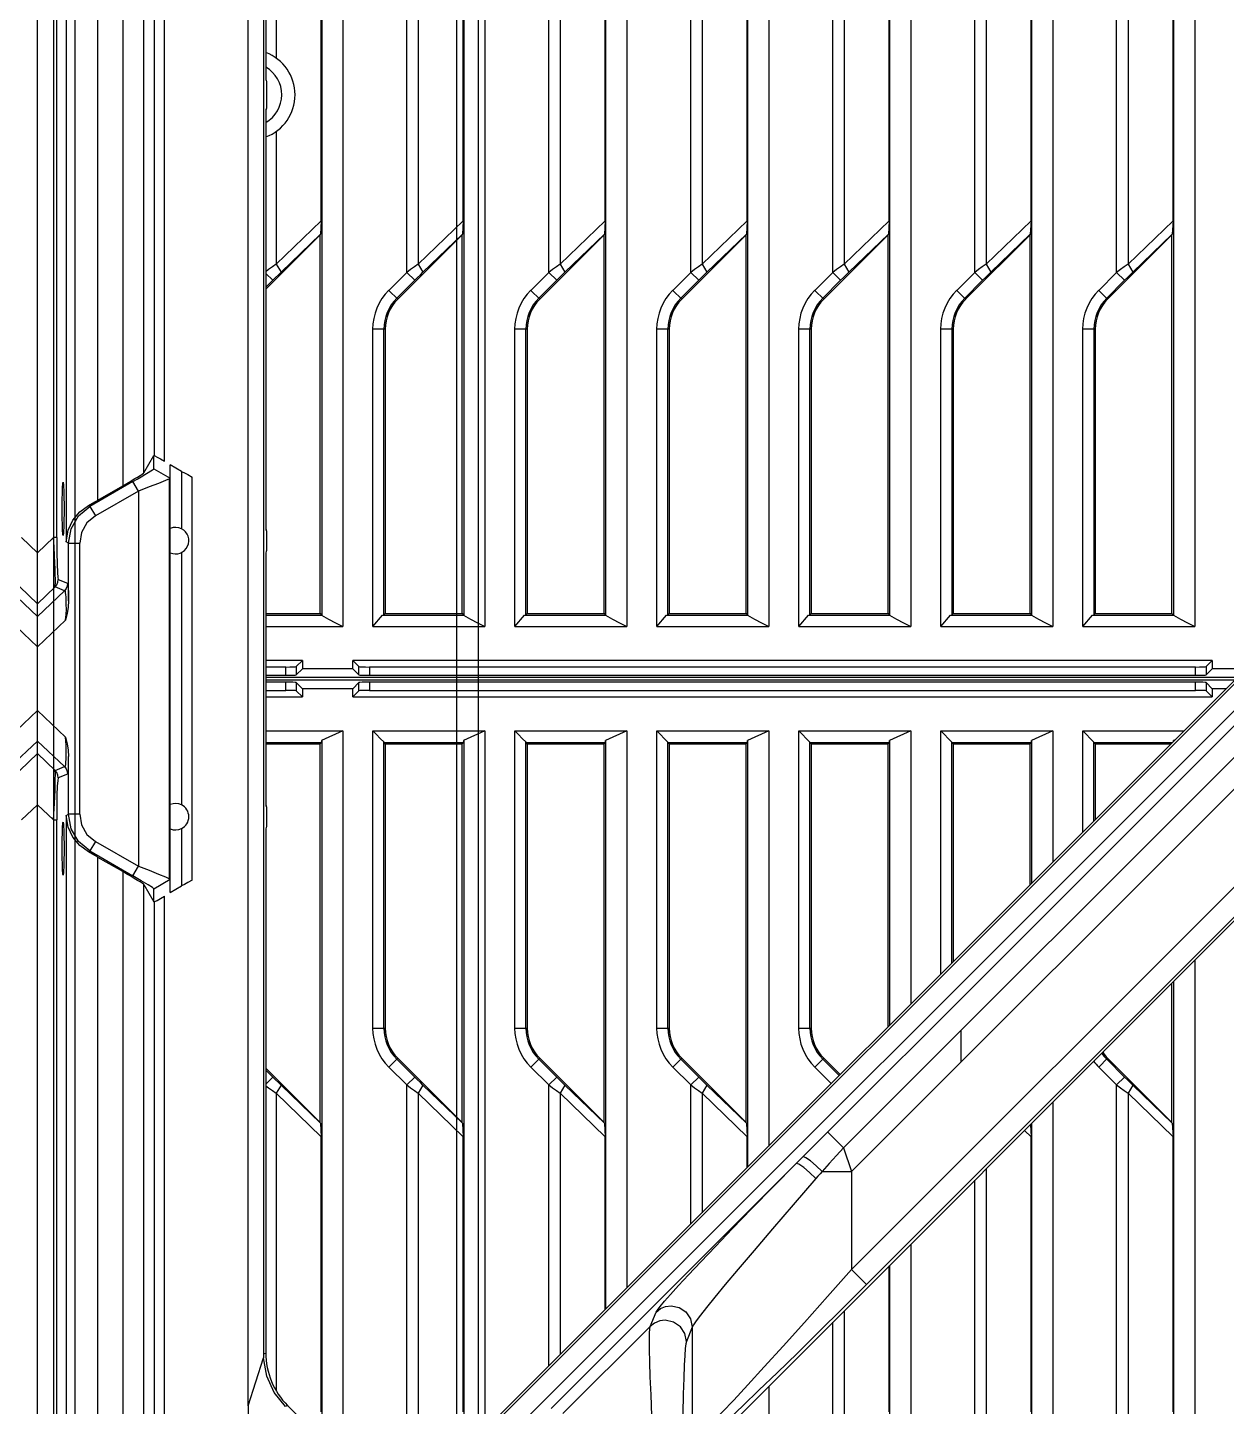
# Model space of a CAD drawing. Header units: millimetres. Extents: x -3132 to 28633, y 682 to 5849.
# Drawn here: x 24060 to 24172.9, y 2767.2 to 2897.1 of the extents above; entities that cross this region are included whole.
import ezdxf

# ---------------------------------------------------------------- set-up
doc = ezdxf.new("R2010")
doc.units = ezdxf.units.MM

# ---------------------------------------------------------------- blocks, each defined once
blk = doc.blocks.new('rtjg')
at = {"linetype": 'Continuous'}
for p, q in [((18239.39, 1763.81), (18239.39, 2763.81)), ((18739.39, 1763.81), (18739.39, 2763.81)), ((18294.88, 2741.92), (18294.88, 2518.72)), ((18306.26, 2742.31), (18306.26, 2519.79)), ((18308.25, 2742.31), (18308.25, 2518.72)), ((18319.63, 2742.31), (18319.63, 2519.79)), ((18321.62, 2742.31), (18321.62, 2518.72)), ((18333, 2742.31), (18333, 2519.79)), ((18334.99, 2742.31), (18334.99, 2518.72)), ((18346.37, 2742.31), (18346.37, 2519.79)), ((18348.36, 2742.31), (18348.36, 2518.72)), ((18292.89, 2740.75), (18292.89, 2519.79)), ((18240.91, 2736.08), (18240.91, 2527.12)), ((18241.2, 2527.12), (18241.2, 2736.12)), ((18281.51, 2729.43), (18281.51, 2518.72)), ((18279.52, 2727.44), (18279.52, 2519.79)), ((18242.08, 2726.03), (18242.08, 2526.71)), ((18245.08, 2530.64), (18245.08, 2726.03)), ((18247.41, 2723.71), (18247.41, 2531.98)), ((18249.41, 2533.21), (18249.41, 2721.61)), ((18268.14, 2718.18), (18268.14, 2518.72)), ((18266.15, 2714.07), (18266.15, 2519.79)), ((18260.89, 2706.32), (18260.89, 2571.16)), ((18250.36, 2697.01), (18250.36, 2534.83)), ((18251.35, 2534.29), (18251.35, 2697.01)), ((18259.24, 2445.33), (18259.24, 2689.13)), ((18260.66, 2689.13), (18260.66, 2450.2)), ((18274.16, 2552.08), (18274.16, 2587.75)), ((18287.53, 2552.08), (18287.53, 2587.75)), ((18300.9, 2552.08), (18300.9, 2587.75)), ((18314.27, 2552.08), (18314.27, 2587.75)), ((18327.64, 2552.08), (18327.64, 2587.75)), ((18341.01, 2552.08), (18341.01, 2587.75)), ((18261.86, 2586.98), (18261.86, 2572.27)), ((18275.23, 2586.98), (18275.23, 2552.85)), ((18288.6, 2586.98), (18288.6, 2552.85)), ((18301.97, 2586.98), (18301.97, 2552.85)), ((18315.34, 2586.98), (18315.34, 2552.85)), ((18328.71, 2586.98), (18328.71, 2552.85)), ((18342.08, 2586.98), (18342.08, 2552.85)), ((18266.1, 2556.95), (18266.1, 2582.88)), ((18279.47, 2556.95), (18279.47, 2582.88)), ((18292.84, 2556.95), (18292.84, 2582.88)), ((18306.21, 2556.95), (18306.21, 2582.88)), ((18319.58, 2556.95), (18319.58, 2582.88)), ((18332.95, 2556.95), (18332.95, 2582.88)), ((18346.32, 2556.95), (18346.32, 2582.88)), ((18260.92, 2570.17), (18260.96, 2570.11)), ((18260.96, 2570.11), (18260.96, 2567.51)), ((18260.92, 2567.45), (18260.96, 2567.51)), ((18260.89, 2566.46), (18260.89, 2528.83)), ((18261.86, 2565.35), (18261.86, 2552.85)), ((18287.75, 2445.05), (18404.71, 2562.01)), ((18405.14, 2559.47), (18315.29, 2469.63)), ((18266.1, 2556.95), (18261.86, 2552.85)), ((18266.1, 2556.95), (18266.03, 2555.69)), ((18279.47, 2556.95), (18275.23, 2552.85)), ((18279.47, 2556.95), (18279.4, 2555.69)), ((18292.84, 2556.95), (18288.6, 2552.85)), ((18292.84, 2556.95), (18292.77, 2555.69)), ((18306.21, 2556.95), (18301.97, 2552.85)), ((18306.21, 2556.95), (18306.14, 2555.69)), ((18319.58, 2556.95), (18315.34, 2552.85)), ((18316.04, 2467.39), (18405.15, 2556.49)), ((18319.58, 2556.95), (18319.51, 2555.69)), ((18332.95, 2556.95), (18328.71, 2552.85)), ((18332.95, 2556.95), (18332.88, 2555.69)), ((18346.32, 2556.95), (18342.08, 2552.85)), ((18346.32, 2556.95), (18346.25, 2555.69)), ((18260.89, 2550.5), (18266, 2555.61)), ((18262.32, 2552.11), (18266.03, 2555.69)), ((18266.03, 2555.69), (18266, 2555.61)), ((18266, 2519.94), (18266, 2555.61)), ((18273.31, 2549.55), (18279.37, 2555.61)), ((18275.69, 2552.11), (18279.4, 2555.69)), ((18279.4, 2555.69), (18279.37, 2555.61)), ((18279.37, 2519.94), (18279.37, 2555.61)), ((18286.68, 2549.55), (18292.74, 2555.61)), ((18289.06, 2552.11), (18292.77, 2555.69)), ((18292.77, 2555.69), (18292.74, 2555.61)), ((18292.74, 2519.94), (18292.74, 2555.61)), ((18300.05, 2549.55), (18306.11, 2555.61)), ((18302.43, 2552.11), (18306.14, 2555.69)), ((18306.14, 2555.69), (18306.11, 2555.61)), ((18306.11, 2519.94), (18306.11, 2555.61)), ((18313.42, 2549.55), (18319.48, 2555.61)), ((18315.8, 2552.11), (18319.51, 2555.69)), ((18319.51, 2555.69), (18319.48, 2555.61)), ((18319.48, 2519.94), (18319.48, 2555.61)), ((18326.79, 2549.55), (18332.85, 2555.61)), ((18329.17, 2552.11), (18332.88, 2555.69)), ((18332.88, 2555.69), (18332.85, 2555.61)), ((18332.85, 2519.94), (18332.85, 2555.61)), ((18340.16, 2549.55), (18346.22, 2555.61)), ((18342.54, 2552.11), (18346.25, 2555.69)), ((18346.25, 2555.69), (18346.22, 2555.61)), ((18346.22, 2519.94), (18346.22, 2555.61)), ((18261.86, 2552.85), (18262.32, 2552.11)), ((18275.23, 2552.85), (18275.69, 2552.11)), ((18288.6, 2552.85), (18289.06, 2552.11)), ((18301.97, 2552.85), (18302.43, 2552.11)), ((18315.34, 2552.85), (18315.8, 2552.11)), ((18328.71, 2552.85), (18329.17, 2552.11)), ((18342.08, 2552.85), (18342.54, 2552.11)), ((18261.54, 2551.34), (18260.89, 2551.99)), ((18260.89, 2550.69), (18261.54, 2551.34)), ((18274.16, 2552.08), (18272.47, 2550.39)), ((18273.22, 2549.65), (18274.91, 2551.34)), ((18274.91, 2551.34), (18274.16, 2552.08)), ((18287.53, 2552.08), (18285.84, 2550.39)), ((18286.59, 2549.65), (18288.28, 2551.34)), ((18288.28, 2551.34), (18287.53, 2552.08)), ((18300.9, 2552.08), (18299.21, 2550.39)), ((18299.96, 2549.65), (18301.65, 2551.34)), ((18301.65, 2551.34), (18300.9, 2552.08)), ((18314.27, 2552.08), (18312.58, 2550.39)), ((18313.33, 2549.65), (18315.02, 2551.34)), ((18315.02, 2551.34), (18314.27, 2552.08)), ((18327.64, 2552.08), (18325.95, 2550.39)), ((18328.39, 2551.34), (18326.7, 2549.65)), ((18328.39, 2551.34), (18327.64, 2552.08)), ((18341.01, 2552.08), (18339.32, 2550.39)), ((18341.76, 2551.34), (18340.07, 2549.65)), ((18341.76, 2551.34), (18341.01, 2552.08)), ((18272.47, 2550.39), (18273.31, 2549.55)), ((18285.84, 2550.39), (18286.68, 2549.55)), ((18299.21, 2550.39), (18300.05, 2549.55)), ((18312.58, 2550.39), (18313.42, 2549.55)), ((18325.95, 2550.39), (18326.79, 2549.55)), ((18339.32, 2550.39), (18340.16, 2549.55)), ((18270.96, 2518.72), (18270.96, 2546.73)), ((18272.14, 2546.73), (18270.96, 2546.73)), ((18272.01, 2519.81), (18272.01, 2546.73)), ((18272.14, 2546.73), (18272.14, 2519.94)), ((18284.33, 2518.72), (18284.33, 2546.73)), ((18285.51, 2546.73), (18284.33, 2546.73)), ((18285.38, 2519.81), (18285.38, 2546.73)), ((18285.51, 2546.73), (18285.51, 2519.94)), ((18297.7, 2518.72), (18297.7, 2546.73)), ((18298.88, 2546.73), (18297.7, 2546.73)), ((18298.75, 2519.81), (18298.75, 2546.73)), ((18298.88, 2546.73), (18298.88, 2519.94)), ((18311.07, 2518.72), (18311.07, 2546.73)), ((18312.25, 2546.73), (18311.07, 2546.73)), ((18312.12, 2519.81), (18312.12, 2546.73)), ((18312.25, 2546.73), (18312.25, 2519.94)), ((18324.44, 2518.72), (18324.44, 2546.73)), ((18325.62, 2546.73), (18324.44, 2546.73)), ((18325.49, 2546.73), (18325.49, 2519.81)), ((18325.62, 2546.73), (18325.62, 2519.94)), ((18337.81, 2518.72), (18337.81, 2546.73)), ((18338.99, 2546.73), (18337.81, 2546.73)), ((18338.86, 2546.73), (18338.86, 2519.81)), ((18338.99, 2546.73), (18338.99, 2519.94)), ((18398.86, 2540.97), (18316.04, 2458.16)), ((18249.41, 2533.21), (18250.34, 2534.82)), ((18250.34, 2534.82), (18250.36, 2534.83)), ((18250.34, 2533.59), (18250.34, 2534.82)), ((18250.34, 2533.59), (18251.89, 2532.69)), ((18251.89, 2493.68), (18251.89, 2533.94)), ((18252.95, 2533.33), (18251.89, 2533.94)), ((18252.95, 2533.33), (18252.95, 2527.93)), ((18253.94, 2494.82), (18253.94, 2532.79)), ((18248.37, 2532.37), (18244.32, 2530.04)), ((18248.89, 2531.48), (18244.84, 2529.14)), ((18245.08, 2530.64), (18247.41, 2531.98)), ((18248.89, 2531.48), (18248.37, 2532.37)), ((18248.89, 2531.48), (18248.89, 2496.14)), ((18251.81, 2532.65), (18251.44, 2532.48)), ((18251.81, 2494.97), (18251.81, 2532.65)), ((18244.18, 2530.12), (18244.32, 2530.04)), ((18244.32, 2530.04), (18244.84, 2529.14)), ((18260.96, 2527.74), (18260.92, 2527.84)), ((18260.96, 2527.74), (18260.96, 2525.87)), ((18239.39, 2525.68), (18240.91, 2527.12)), ((18241.2, 2527.12), (18240.91, 2527.12)), ((18242.32, 2526.57), (18242.08, 2526.71)), ((18242.32, 2521.13), (18242.32, 2526.57)), ((18242.32, 2526.57), (18243.36, 2526.57)), ((18243.36, 2501.04), (18243.36, 2526.57)), ((18737.87, 2527.12), (18739.39, 2525.68)), ((18252.95, 2525.69), (18252.95, 2501.93)), ((18260.96, 2525.87), (18260.92, 2525.78)), ((18260.89, 2524.79), (18260.89, 2502.83)), ((18241.05, 2522.45), (18239.39, 2520.87)), ((18241.92, 2522.09), (18241.05, 2522.45)), ((18241.34, 2523.16), (18242.22, 2522.8)), ((18739.39, 2520.87), (18737.73, 2522.45)), ((18239.39, 2519.68), (18241.92, 2522.09)), ((18736.85, 2522.09), (18739.39, 2519.68)), ((18260.89, 2519.94), (18266, 2519.94)), ((18266, 2519.94), (18266.14, 2519.8)), ((18270.96, 2518.72), (18271.88, 2519.8)), ((18271.88, 2519.8), (18272.01, 2519.81)), ((18272.14, 2519.94), (18272.01, 2519.81)), ((18272.14, 2519.94), (18279.37, 2519.94)), ((18279.37, 2519.94), (18279.51, 2519.8)), ((18284.33, 2518.72), (18285.25, 2519.8)), ((18285.25, 2519.8), (18285.38, 2519.81)), ((18285.51, 2519.94), (18285.38, 2519.81)), ((18285.51, 2519.94), (18292.74, 2519.94)), ((18292.74, 2519.94), (18292.88, 2519.8)), ((18297.7, 2518.72), (18298.62, 2519.8)), ((18298.62, 2519.8), (18298.75, 2519.81)), ((18298.88, 2519.94), (18298.75, 2519.81)), ((18298.88, 2519.94), (18306.11, 2519.94)), ((18306.11, 2519.94), (18306.25, 2519.8)), ((18311.07, 2518.72), (18311.99, 2519.8)), ((18311.99, 2519.8), (18312.12, 2519.81)), ((18312.25, 2519.94), (18312.12, 2519.81)), ((18312.25, 2519.94), (18319.48, 2519.94)), ((18319.48, 2519.94), (18319.62, 2519.8)), ((18324.44, 2518.72), (18325.36, 2519.8)), ((18325.36, 2519.8), (18325.49, 2519.81)), ((18325.62, 2519.94), (18325.49, 2519.81)), ((18325.62, 2519.94), (18332.85, 2519.94)), ((18332.85, 2519.94), (18332.99, 2519.8)), ((18337.81, 2518.72), (18338.73, 2519.8)), ((18338.73, 2519.8), (18338.86, 2519.81)), ((18338.99, 2519.94), (18338.86, 2519.81)), ((18338.99, 2519.94), (18346.22, 2519.94)), ((18346.22, 2519.94), (18346.36, 2519.8)), ((18242.03, 2519.32), (18239.39, 2516.8)), ((18260.89, 2518.72), (18268.14, 2518.72)), ((18270.96, 2518.72), (18281.51, 2518.72)), ((18284.33, 2518.72), (18294.88, 2518.72)), ((18297.7, 2518.72), (18308.25, 2518.72)), ((18311.07, 2518.72), (18321.62, 2518.72)), ((18324.44, 2518.72), (18334.99, 2518.72)), ((18337.81, 2518.72), (18348.36, 2518.72)), ((18739.39, 2516.8), (18736.74, 2519.32)), ((18274.78, 2436.33), (18355.81, 2517.35)), ((18356.04, 2517.28), (18275.54, 2436.78)), ((18358.39, 2517.1), (18273.31, 2432.03)), ((18264.33, 2515.53), (18260.89, 2515.53)), ((18262.76, 2514.91), (18260.89, 2514.91)), ((18262.76, 2514.13), (18262.76, 2514.91)), ((18263.76, 2514.96), (18264.33, 2515.53)), ((18263.76, 2514.96), (18263.76, 2514.18)), ((18263.76, 2514.18), (18264.33, 2514.75)), ((18264.33, 2515.53), (18264.33, 2514.75)), ((18269.09, 2514.75), (18264.33, 2514.75)), ((18269.09, 2514.75), (18269.09, 2515.53)), ((18269.66, 2514.96), (18269.09, 2515.53)), ((18350.01, 2515.53), (18269.09, 2515.53)), ((18269.66, 2514.18), (18269.09, 2514.75)), ((18269.66, 2514.18), (18269.66, 2514.96)), ((18270.66, 2514.91), (18270.66, 2514.13)), ((18348.44, 2514.91), (18270.66, 2514.91)), ((18348.44, 2514.13), (18348.44, 2514.91)), ((18349.44, 2514.96), (18350.01, 2515.53)), ((18349.44, 2514.96), (18349.44, 2514.18)), ((18349.44, 2514.18), (18350.01, 2514.75)), ((18350.01, 2515.53), (18350.01, 2514.75)), ((18353.21, 2514.75), (18350.01, 2514.75)), ((18260.89, 2514.13), (18262.76, 2514.13)), ((18352.37, 2513.91), (18260.89, 2513.91)), ((18260.89, 2513.71), (18352.17, 2513.71)), ((18262.76, 2513.49), (18260.89, 2513.49)), ((18262.76, 2512.71), (18262.76, 2513.49)), ((18263.76, 2513.44), (18263.76, 2512.66)), ((18263.76, 2513.44), (18264.33, 2512.87)), ((18269.66, 2513.44), (18269.09, 2512.87)), ((18269.66, 2512.66), (18269.66, 2513.44)), ((18270.66, 2514.13), (18348.44, 2514.13)), ((18270.66, 2513.49), (18270.66, 2512.71)), ((18348.44, 2513.49), (18270.66, 2513.49)), ((18348.44, 2512.71), (18348.44, 2513.49)), ((18349.44, 2513.44), (18349.44, 2512.66)), ((18349.44, 2513.44), (18350.01, 2512.87)), ((18260.89, 2512.71), (18262.76, 2512.71)), ((18260.89, 2512.09), (18264.33, 2512.09)), ((18263.76, 2512.66), (18264.33, 2512.09)), ((18264.33, 2512.87), (18264.33, 2512.09)), ((18269.09, 2512.87), (18264.33, 2512.87)), ((18269.09, 2512.09), (18269.09, 2512.87)), ((18269.66, 2512.66), (18269.09, 2512.09)), ((18269.09, 2512.09), (18350.01, 2512.09)), ((18270.66, 2512.71), (18348.44, 2512.71)), ((18349.44, 2512.66), (18350.01, 2512.09)), ((18350.01, 2512.87), (18350.01, 2512.09)), ((18351.33, 2512.87), (18350.01, 2512.87)), ((18239.39, 2510.81), (18242.03, 2508.3)), ((18736.74, 2508.3), (18739.39, 2510.81)), ((18260.89, 2508.9), (18268.14, 2508.9)), ((18268.14, 2508.9), (18266.14, 2507.99)), ((18268.14, 2508.9), (18268.14, 2440.15)), ((18270.96, 2480.89), (18270.96, 2508.9)), ((18270.96, 2508.9), (18281.51, 2508.9)), ((18281.51, 2508.9), (18279.51, 2507.99)), ((18281.51, 2508.9), (18281.51, 2443.05)), ((18284.33, 2480.89), (18284.33, 2508.9)), ((18284.33, 2508.9), (18294.88, 2508.9)), ((18294.88, 2508.9), (18292.88, 2507.99)), ((18294.88, 2508.9), (18294.88, 2456.42)), ((18297.7, 2480.89), (18297.7, 2508.9)), ((18297.7, 2508.9), (18308.25, 2508.9)), ((18308.25, 2508.9), (18306.25, 2507.99)), ((18308.25, 2508.9), (18308.25, 2469.79)), ((18311.07, 2480.89), (18311.07, 2508.9)), ((18311.07, 2508.9), (18321.62, 2508.9)), ((18321.62, 2508.9), (18319.62, 2507.99)), ((18321.62, 2508.9), (18321.62, 2483.16)), ((18324.44, 2485.98), (18324.44, 2508.9)), ((18324.44, 2508.9), (18334.99, 2508.9)), ((18334.99, 2508.9), (18332.99, 2507.99)), ((18334.99, 2508.9), (18334.99, 2496.53)), ((18337.81, 2499.35), (18337.81, 2508.9)), ((18337.81, 2508.9), (18347.35, 2508.9)), ((18346.52, 2508.06), (18346.36, 2507.99)), ((18241.92, 2505.53), (18239.39, 2507.94)), ((18239.39, 2506.75), (18241.05, 2505.17)), ((18260.89, 2507.81), (18266.13, 2507.81)), ((18260.89, 2507.68), (18266, 2507.68)), ((18266, 2507.68), (18266.13, 2507.81)), ((18266, 2472.01), (18266, 2507.68)), ((18266.13, 2507.81), (18266.15, 2507.99)), ((18266.15, 2507.99), (18266.15, 2442.14)), ((18272.01, 2480.89), (18272.01, 2507.82)), ((18272.14, 2507.68), (18272.02, 2507.81)), ((18272.02, 2507.81), (18279.5, 2507.81)), ((18272.14, 2507.68), (18272.14, 2480.89)), ((18272.14, 2507.68), (18279.37, 2507.68)), ((18279.37, 2507.68), (18279.5, 2507.81)), ((18279.37, 2472.01), (18279.37, 2507.68)), ((18279.5, 2507.81), (18279.52, 2507.99)), ((18279.52, 2507.99), (18279.52, 2441.06)), ((18285.38, 2480.89), (18285.38, 2507.82)), ((18285.51, 2507.68), (18285.39, 2507.81)), ((18285.39, 2507.81), (18292.87, 2507.81)), ((18285.51, 2507.68), (18285.51, 2480.89)), ((18285.51, 2507.68), (18292.74, 2507.68)), ((18292.74, 2507.68), (18292.87, 2507.81)), ((18292.74, 2472.01), (18292.74, 2507.68)), ((18292.87, 2507.81), (18292.89, 2507.99)), ((18292.89, 2507.99), (18292.89, 2454.43)), ((18298.75, 2480.89), (18298.75, 2507.82)), ((18298.88, 2507.68), (18298.76, 2507.81)), ((18298.76, 2507.81), (18306.24, 2507.81)), ((18298.88, 2507.68), (18298.88, 2480.89)), ((18298.88, 2507.68), (18306.11, 2507.68)), ((18306.11, 2507.68), (18306.24, 2507.81)), ((18306.11, 2472.01), (18306.11, 2507.68)), ((18306.24, 2507.81), (18306.26, 2507.99)), ((18306.26, 2507.99), (18306.26, 2467.8)), ((18312.12, 2480.89), (18312.12, 2507.82)), ((18312.25, 2507.68), (18312.13, 2507.81)), ((18312.13, 2507.81), (18319.61, 2507.81)), ((18312.25, 2507.68), (18312.25, 2480.89)), ((18312.25, 2507.68), (18319.48, 2507.68)), ((18319.48, 2507.68), (18319.61, 2507.81)), ((18319.48, 2481.02), (18319.48, 2507.68)), ((18319.61, 2507.81), (18319.63, 2507.99)), ((18319.63, 2507.99), (18319.63, 2481.17)), ((18325.49, 2487.03), (18325.49, 2507.82)), ((18325.62, 2507.68), (18325.5, 2507.81)), ((18325.5, 2507.81), (18332.98, 2507.81)), ((18325.62, 2507.68), (18325.62, 2487.17)), ((18325.62, 2507.68), (18332.85, 2507.68)), ((18332.85, 2507.68), (18332.98, 2507.81)), ((18332.85, 2494.39), (18332.85, 2507.68)), ((18332.98, 2507.81), (18333, 2507.99)), ((18333, 2507.99), (18333, 2494.54)), ((18338.86, 2500.4), (18338.86, 2507.82)), ((18338.99, 2507.68), (18338.87, 2507.81)), ((18338.87, 2507.81), (18346.27, 2507.81)), ((18338.99, 2507.68), (18338.99, 2500.54)), ((18338.99, 2507.68), (18346.13, 2507.68)), ((18346.36, 2507.9), (18346.37, 2507.99)), ((18346.37, 2507.99), (18346.37, 2507.91)), ((18739.39, 2507.94), (18736.85, 2505.53)), ((18737.73, 2505.17), (18739.39, 2506.75)), ((18241.05, 2505.17), (18241.92, 2505.53)), ((18242.32, 2501.04), (18242.32, 2506.49)), ((18242.22, 2504.82), (18241.34, 2504.46)), ((18240.91, 2500.5), (18239.39, 2501.94)), ((18260.96, 2501.74), (18260.92, 2501.84)), ((18260.96, 2501.74), (18260.96, 2499.87)), ((18739.39, 2501.94), (18737.87, 2500.5)), ((18240.91, 2500.5), (18240.91, 2027.12)), ((18240.91, 2500.5), (18241.2, 2500.5)), ((18241.2, 2027.12), (18241.2, 2500.5)), ((18242.08, 2500.91), (18242.32, 2501.04)), ((18242.08, 2500.91), (18242.08, 2026.71)), ((18243.36, 2501.04), (18242.32, 2501.04)), ((18252.95, 2499.69), (18252.95, 2494.29)), ((18260.96, 2499.87), (18260.92, 2499.78)), ((18244.84, 2498.48), (18244.32, 2497.58)), ((18244.84, 2498.48), (18248.89, 2496.14)), ((18260.89, 2498.79), (18260.89, 2450.29)), ((18244.32, 2497.58), (18244.18, 2497.5)), ((18244.32, 2497.58), (18248.37, 2495.25)), ((18245.08, 2030.64), (18245.08, 2496.98)), ((18247.41, 2495.64), (18245.08, 2496.98)), ((18247.41, 2495.64), (18247.41, 2031.98)), ((18248.37, 2495.25), (18248.89, 2496.14)), ((18249.41, 2033.21), (18249.41, 2494.41)), ((18249.41, 2494.41), (18250.34, 2492.8)), ((18250.34, 2494.03), (18251.89, 2494.93)), ((18250.34, 2492.8), (18250.34, 2494.03)), ((18251.89, 2493.68), (18252.95, 2494.29)), ((18317.46, 2456.75), (18355.09, 2494.38)), ((18250.36, 2492.79), (18250.34, 2492.8)), ((18250.36, 2492.79), (18250.36, 2407.14)), ((18251.35, 2408.65), (18251.35, 2493.33)), ((18353.31, 2492.23), (18302.48, 2441.39)), ((18348.36, 2487.27), (18348.36, 2275.81)), ((18346.22, 2472.01), (18346.22, 2485.13)), ((18346.37, 2485.28), (18346.37, 2275.81)), ((18270.96, 2480.89), (18272.14, 2480.89)), ((18284.33, 2480.89), (18285.51, 2480.89)), ((18297.7, 2480.89), (18298.88, 2480.89)), ((18311.07, 2480.89), (18312.25, 2480.89)), ((18326.34, 2480.68), (18326.34, 2477.69)), ((18266, 2472.01), (18260.89, 2477.12)), ((18261.54, 2476.28), (18260.89, 2476.93)), ((18273.31, 2478.06), (18272.47, 2477.22)), ((18272.47, 2477.22), (18274.16, 2475.54)), ((18274.91, 2476.28), (18273.22, 2477.97)), ((18279.37, 2472.01), (18273.31, 2478.06)), ((18286.68, 2478.06), (18285.84, 2477.22)), ((18285.84, 2477.22), (18287.53, 2475.54)), ((18288.28, 2476.28), (18286.59, 2477.97)), ((18292.74, 2472.01), (18286.68, 2478.06)), ((18300.05, 2478.06), (18299.21, 2477.22)), ((18299.21, 2477.22), (18300.9, 2475.54)), ((18301.65, 2476.28), (18299.96, 2477.97)), ((18306.11, 2472.01), (18300.05, 2478.06)), ((18313.42, 2478.06), (18312.58, 2477.22)), ((18312.58, 2477.22), (18314.13, 2475.68)), ((18314.88, 2476.42), (18313.33, 2477.97)), ((18314.97, 2476.52), (18313.42, 2478.06)), ((18340.16, 2478.06), (18339.32, 2477.22)), ((18339.32, 2477.22), (18341.01, 2475.54)), ((18341.76, 2476.28), (18340.07, 2477.97)), ((18346.22, 2472.01), (18340.16, 2478.06)), ((18260.89, 2475.63), (18261.54, 2476.28)), ((18274.16, 2475.54), (18274.91, 2476.28)), ((18287.53, 2475.54), (18288.28, 2476.28)), ((18300.9, 2475.54), (18301.65, 2476.28)), ((18341.01, 2475.54), (18341.76, 2476.28)), ((18262.32, 2475.51), (18261.86, 2474.76)), ((18261.86, 2474.76), (18261.86, 2446.75)), ((18261.86, 2474.76), (18266.1, 2470.67)), ((18266.03, 2471.93), (18262.32, 2475.51)), ((18274.16, 2439.87), (18274.16, 2475.54)), ((18275.69, 2475.51), (18275.23, 2474.76)), ((18275.23, 2474.76), (18275.23, 2440.64)), ((18275.23, 2474.76), (18279.47, 2470.67)), ((18279.4, 2471.93), (18275.69, 2475.51)), ((18287.53, 2449.07), (18287.53, 2475.54)), ((18289.06, 2475.51), (18288.6, 2474.76)), ((18288.6, 2474.76), (18288.6, 2450.14)), ((18288.6, 2474.76), (18292.84, 2470.67)), ((18292.77, 2471.93), (18289.06, 2475.51)), ((18300.9, 2462.44), (18300.9, 2475.54)), ((18302.43, 2475.51), (18301.97, 2474.76)), ((18301.97, 2474.76), (18301.97, 2463.51)), ((18301.97, 2474.76), (18306.21, 2470.67)), ((18306.14, 2471.93), (18302.43, 2475.51)), ((18341.01, 2439.87), (18341.01, 2475.54)), ((18342.54, 2475.51), (18342.08, 2474.76)), ((18342.08, 2474.76), (18342.08, 2440.64)), ((18342.08, 2474.76), (18346.32, 2470.67)), ((18346.25, 2471.93), (18342.54, 2475.51)), ((18334.99, 2473.9), (18334.99, 2268.81)), ((18266.03, 2471.93), (18266, 2472.01)), ((18266.03, 2471.93), (18266.1, 2470.67)), ((18279.4, 2471.93), (18279.37, 2472.01)), ((18279.4, 2471.93), (18279.47, 2470.67)), ((18292.77, 2471.93), (18292.74, 2472.01)), ((18292.77, 2471.93), (18292.84, 2470.67)), ((18306.14, 2471.93), (18306.11, 2472.01)), ((18306.14, 2471.93), (18306.21, 2470.67)), ((18332.89, 2471.81), (18332.95, 2470.67)), ((18333, 2471.91), (18333, 2269.79)), ((18346.25, 2471.93), (18346.22, 2472.01)), ((18346.25, 2471.93), (18346.32, 2470.67)), ((18266.1, 2444.74), (18266.1, 2470.67)), ((18279.47, 2444.74), (18279.47, 2470.67)), ((18292.84, 2454.38), (18292.84, 2470.67)), ((18306.21, 2467.75), (18306.21, 2470.67)), ((18315.29, 2469.63), (18313.81, 2471.11)), ((18332.34, 2471.26), (18332.95, 2470.67)), ((18332.95, 2444.74), (18332.95, 2470.67)), ((18346.32, 2444.74), (18346.32, 2470.67)), ((18308.67, 2465.94), (18310.83, 2468.13)), ((18313.27, 2467.39), (18316.04, 2467.39)), ((18316.04, 2467.39), (18316.04, 2458.16)), ((18327.64, 2439.87), (18327.64, 2466.56)), ((18328.71, 2467.63), (18328.71, 2440.64)), ((18321.62, 2460.53), (18321.62, 2271.1)), ((18317.46, 2456.75), (18316.04, 2458.16)), ((18319.58, 2444.74), (18319.58, 2458.5)), ((18319.63, 2458.54), (18319.63, 2271.77)), ((18297.08, 2452.8), (18297.64, 2454.15)), ((18315.34, 2454.26), (18315.34, 2440.64)), ((18297.08, 2452.8), (18288.87, 2444.59)), ((18301.05, 2452.74), (18300.49, 2451.38)), ((18301.05, 2452.74), (18301.05, 2441.98)), ((18314.27, 2439.87), (18314.27, 2453.19)), ((18259.24, 2445.33), (18260.67, 2449.83)), ((18260.66, 2450.2), (18260.89, 2450.29)), ((18308.25, 2447.16), (18308.25, 2275.56)), ((18262.94, 2445.35), (18262.73, 2445.26)), ((18262.94, 2445.35), (18271.96, 2436.33))]:
    blk.add_line(p, q, dxfattribs=at)
for points in [[(18261.86, 2552.85), (18261.51, 2552.6), (18261.15, 2552.35), (18260.89, 2552.15)], [(18275.23, 2552.85), (18274.88, 2552.6), (18274.52, 2552.35), (18274.16, 2552.08)], [(18288.6, 2552.85), (18288.25, 2552.6), (18287.89, 2552.35), (18287.53, 2552.08)], [(18301.97, 2552.85), (18301.62, 2552.6), (18301.26, 2552.35), (18300.9, 2552.08)], [(18315.34, 2552.85), (18314.99, 2552.6), (18314.63, 2552.35), (18314.27, 2552.08)], [(18328.71, 2552.85), (18328.36, 2552.6), (18328, 2552.35), (18327.64, 2552.08)], [(18342.08, 2552.85), (18341.73, 2552.6), (18341.37, 2552.35), (18341.01, 2552.08)], [(18261.54, 2551.34), (18261.81, 2551.6), (18262.07, 2551.86), (18262.32, 2552.11)], [(18274.91, 2551.34), (18275.18, 2551.6), (18275.44, 2551.86), (18275.69, 2552.11)], [(18288.28, 2551.34), (18288.55, 2551.6), (18288.81, 2551.86), (18289.06, 2552.11)], [(18301.65, 2551.34), (18301.92, 2551.6), (18302.18, 2551.86), (18302.43, 2552.11)], [(18315.02, 2551.34), (18315.29, 2551.6), (18315.55, 2551.86), (18315.8, 2552.11)], [(18328.39, 2551.34), (18328.66, 2551.6), (18328.92, 2551.86), (18329.17, 2552.11)], [(18341.76, 2551.34), (18342.03, 2551.6), (18342.29, 2551.86), (18342.54, 2552.11)], [(18250.36, 2534.83), (18250.44, 2534.79), (18250.65, 2534.69), (18250.96, 2534.51), (18251.35, 2534.29)], [(18248.37, 2532.37), (18248.76, 2532.6), (18249.15, 2532.83), (18249.51, 2533.05), (18249.82, 2533.23), (18250.06, 2533.38), (18250.22, 2533.49), (18250.31, 2533.56), (18250.34, 2533.59)], [(18252.94, 2533.33), (18253.02, 2533.3), (18253.22, 2533.2), (18253.54, 2533.03), (18253.94, 2532.79)], [(18251.44, 2532.48), (18250.78, 2532.21), (18249.91, 2531.87), (18248.89, 2531.48)], [(18251.81, 2532.65), (18251.84, 2532.66), (18251.86, 2532.66), (18251.89, 2532.66)], [(18242.08, 2526.71), (18242.27, 2527.79), (18242.72, 2528.75), (18243.38, 2529.53), (18244.18, 2530.12)], [(18242.32, 2526.57), (18242.57, 2527.94), (18243.26, 2529.14), (18244.32, 2530.04)], [(18244.84, 2529.14), (18244.05, 2528.48), (18243.54, 2527.58), (18243.36, 2526.57)], [(18241.05, 2522.45), (18241.06, 2522.59), (18241.07, 2522.84), (18241.07, 2523.19), (18241.06, 2523.62), (18241.04, 2524.13), (18241.02, 2524.73), (18240.99, 2525.42), (18240.95, 2526.22), (18240.91, 2527.12)], [(18241.2, 2527.12), (18241.21, 2525.7), (18241.23, 2524.61), (18241.26, 2523.81), (18241.3, 2523.34), (18241.34, 2523.16)], [(18241.05, 2522.45), (18241.21, 2522.66), (18241.31, 2522.9), (18241.34, 2523.16)], [(18242.22, 2522.8), (18242.18, 2522.54), (18242.08, 2522.3), (18241.92, 2522.09)], [(18242.22, 2522.8), (18242.26, 2522.57), (18242.3, 2521.99), (18242.32, 2521.13)], [(18242.03, 2519.32), (18242.08, 2519.86), (18242.11, 2520.36), (18242.09, 2520.8), (18242.1, 2521.18), (18242.09, 2521.5), (18242.07, 2521.74), (18242.04, 2521.9), (18242.01, 2522), (18242.01, 2522.08), (18241.97, 2522.1), (18241.92, 2522.09)], [(18242.32, 2521.13), (18242.29, 2520.54), (18242.19, 2519.94), (18242.03, 2519.32)], [(18260.89, 2519.79), (18263.6, 2519.79), (18266.14, 2519.79)], [(18266.14, 2519.79), (18266.8, 2519.43), (18267.46, 2519.08), (18268.14, 2518.72)], [(18271.88, 2519.8), (18274.42, 2519.79), (18276.97, 2519.79), (18279.51, 2519.79)], [(18279.51, 2519.79), (18280.17, 2519.43), (18280.83, 2519.08), (18281.51, 2518.72)], [(18285.25, 2519.8), (18287.79, 2519.79), (18290.34, 2519.79), (18292.88, 2519.79)], [(18292.88, 2519.79), (18293.54, 2519.43), (18294.2, 2519.08), (18294.88, 2518.72)], [(18298.62, 2519.8), (18301.16, 2519.79), (18303.71, 2519.79), (18306.25, 2519.79)], [(18306.25, 2519.79), (18306.91, 2519.43), (18307.57, 2519.08), (18308.25, 2518.72)], [(18311.99, 2519.8), (18314.53, 2519.79), (18317.08, 2519.79), (18319.62, 2519.79)], [(18319.62, 2519.79), (18320.28, 2519.43), (18320.94, 2519.08), (18321.62, 2518.72)], [(18325.36, 2519.8), (18327.9, 2519.79), (18330.45, 2519.79), (18332.99, 2519.79)], [(18332.99, 2519.79), (18333.65, 2519.43), (18334.31, 2519.08), (18334.99, 2518.72)], [(18338.73, 2519.8), (18341.27, 2519.79), (18343.82, 2519.79), (18346.36, 2519.79)], [(18346.36, 2519.79), (18347.02, 2519.43), (18347.68, 2519.08), (18348.36, 2518.72)], [(18241.92, 2505.53), (18241.98, 2505.52), (18242.04, 2505.58), (18242.05, 2505.74), (18242.07, 2505.94), (18242.09, 2506.22), (18242.1, 2506.56), (18242.09, 2506.9), (18242.08, 2507.23), (18242.09, 2507.56), (18242.06, 2507.91), (18242.03, 2508.3)], [(18242.03, 2508.3), (18242.19, 2507.68), (18242.29, 2507.08), (18242.32, 2506.49)], [(18270.96, 2508.9), (18271.31, 2508.54), (18271.67, 2508.18), (18272.02, 2507.82)], [(18284.33, 2508.9), (18284.68, 2508.54), (18285.04, 2508.18), (18285.39, 2507.82)], [(18297.7, 2508.9), (18298.05, 2508.54), (18298.41, 2508.18), (18298.76, 2507.82)], [(18311.07, 2508.9), (18311.42, 2508.54), (18311.78, 2508.18), (18312.13, 2507.82)], [(18324.44, 2508.9), (18324.79, 2508.54), (18325.15, 2508.18), (18325.5, 2507.82)], [(18337.81, 2508.9), (18338.16, 2508.54), (18338.52, 2508.18), (18338.87, 2507.82)], [(18241.92, 2505.53), (18242.08, 2505.32), (18242.18, 2505.08), (18242.22, 2504.82)], [(18240.91, 2500.5), (18240.99, 2502.07), (18241.04, 2503.31), (18241.06, 2504.26), (18241.07, 2504.87), (18241.05, 2505.17)], [(18241.34, 2504.46), (18241.31, 2504.72), (18241.21, 2504.96), (18241.05, 2505.17)], [(18241.34, 2504.46), (18241.29, 2504.23), (18241.25, 2503.68), (18241.22, 2502.83), (18241.21, 2501.79), (18241.2, 2500.5)], [(18244.18, 2497.5), (18243.38, 2498.09), (18242.72, 2498.87), (18242.27, 2499.83), (18242.08, 2500.91)], [(18244.32, 2497.58), (18243.26, 2498.48), (18242.57, 2499.68), (18242.32, 2501.04)], [(18243.36, 2501.04), (18243.54, 2500.03), (18244.05, 2499.14), (18244.84, 2498.48)], [(18250.34, 2494.03), (18250.21, 2494.13), (18249.81, 2494.39), (18249.16, 2494.78), (18248.37, 2495.25)], [(18248.89, 2496.14), (18249.89, 2495.76), (18250.78, 2495.41), (18251.45, 2495.14), (18251.81, 2494.97)], [(18251.89, 2494.95), (18251.86, 2494.95), (18251.84, 2494.96), (18251.81, 2494.97)], [(18253.94, 2494.82), (18253.54, 2494.6), (18253.22, 2494.42), (18253.02, 2494.32), (18252.94, 2494.29)], [(18250.36, 2492.79), (18250.45, 2492.83), (18250.65, 2492.93), (18250.96, 2493.1), (18251.35, 2493.33)], [(18262.32, 2475.51), (18262.07, 2475.76), (18261.81, 2476.01), (18261.54, 2476.28)], [(18275.69, 2475.51), (18275.44, 2475.76), (18275.18, 2476.01), (18274.91, 2476.28)], [(18289.06, 2475.51), (18288.81, 2475.76), (18288.55, 2476.01), (18288.28, 2476.28)], [(18302.43, 2475.51), (18302.18, 2475.76), (18301.92, 2476.01), (18301.65, 2476.28)], [(18342.54, 2475.51), (18342.29, 2475.76), (18342.03, 2476.01), (18341.76, 2476.28)], [(18260.89, 2475.47), (18261.15, 2475.27), (18261.51, 2475.01), (18261.86, 2474.76)], [(18274.16, 2475.54), (18274.52, 2475.27), (18274.88, 2475.01), (18275.23, 2474.76)], [(18287.53, 2475.54), (18287.89, 2475.27), (18288.25, 2475.01), (18288.6, 2474.76)], [(18300.9, 2475.54), (18301.26, 2475.27), (18301.62, 2475.01), (18301.97, 2474.76)], [(18341.01, 2475.54), (18341.37, 2475.27), (18341.73, 2475.01), (18342.08, 2474.76)], [(18315.29, 2469.63), (18314.62, 2468.89), (18313.94, 2468.14), (18313.27, 2467.39)], [(18315.29, 2469.63), (18315.54, 2468.88), (18315.79, 2468.14), (18316.04, 2467.39)], [(18312.69, 2466.72), (18312.1, 2467.29), (18311.54, 2467.77), (18311.08, 2468.07), (18310.83, 2468.13)], [(18313.27, 2467.39), (18312.7, 2467.93), (18312.18, 2468.38), (18311.74, 2468.69), (18311.49, 2468.79)], [(18312.69, 2466.72), (18310.55, 2464.25), (18308.59, 2461.98), (18306.86, 2459.95), (18305.38, 2458.2), (18304.15, 2456.73), (18303.17, 2455.54), (18302.4, 2454.59), (18301.82, 2453.85), (18301.42, 2453.31), (18301.17, 2452.94), (18301.05, 2452.74)], [(18313.27, 2467.39), (18313.08, 2467.16), (18312.88, 2466.94), (18312.69, 2466.72)], [(18297.64, 2454.15), (18297.76, 2454.34), (18298.02, 2454.67), (18298.42, 2455.16), (18299, 2455.81), (18299.75, 2456.64), (18300.7, 2457.66), (18301.85, 2458.89), (18303.23, 2460.34), (18304.84, 2462.01), (18306.67, 2463.89), (18308.67, 2465.94)], [(18301.05, 2441.98), (18301.16, 2442.03), (18301.4, 2442.22), (18301.77, 2442.57), (18302.3, 2443.09), (18302.99, 2443.79), (18303.87, 2444.71), (18304.95, 2445.86), (18306.27, 2447.28), (18307.82, 2448.98), (18309.61, 2450.95), (18311.62, 2453.18), (18313.78, 2455.61), (18316.04, 2458.16)], [(18317.46, 2456.75), (18315.2, 2454.5), (18313.01, 2452.33), (18310.94, 2450.29), (18309.03, 2448.43), (18307.32, 2446.78), (18305.83, 2445.34), (18304.54, 2444.13), (18303.46, 2443.11), (18302.57, 2442.29), (18301.85, 2441.65)], [(18297.64, 2454.15), (18298.05, 2454.47), (18298.53, 2454.66), (18299.05, 2454.73)], [(18299.05, 2454.73), (18299.8, 2454.59), (18300.44, 2454.17), (18300.89, 2453.52), (18301.05, 2452.74)], [(18298.02, 2431.12), (18297.83, 2434.03), (18297.66, 2436.88), (18297.5, 2439.59), (18297.36, 2442.1), (18297.25, 2444.36), (18297.16, 2446.34), (18297.09, 2448.04), (18297.05, 2449.45), (18297.02, 2450.6), (18297.01, 2451.49), (18297.02, 2452.15), (18297.04, 2452.58), (18297.08, 2452.8)], [(18298.49, 2453.38), (18297.98, 2453.31), (18297.5, 2453.11), (18297.08, 2452.8)], [(18300.49, 2451.38), (18300.34, 2452.13), (18299.93, 2452.76), (18299.28, 2453.21), (18298.49, 2453.38)], [(18300.49, 2451.38), (18300.44, 2451.17), (18300.39, 2450.73), (18300.34, 2450.07), (18300.29, 2449.14), (18300.24, 2447.93), (18300.19, 2446.42), (18300.15, 2444.57), (18300.11, 2442.39), (18300.07, 2439.88), (18300.04, 2437.11), (18300.03, 2434.15), (18300.02, 2431.12)], [(18262.73, 2445.26), (18261.68, 2446.58), (18260.97, 2448.12), (18260.67, 2449.83)]]:
    blk.add_lwpolyline(points, dxfattribs=at)
for centre, radius, start, end in [((18259.39, 2568.81), 4.25, 290.811, 69.189), ((18259.39, 2568.81), 3, 299.714, 59.8218), ((18276.14, 2546.73), 5.19, 135, 180), ((18276.14, 2546.73), 4.13, 135, 180), ((18289.51, 2546.73), 5.19, 135, 180), ((18289.51, 2546.73), 4.13, 135, 180), ((18302.88, 2546.73), 5.19, 135, 180), ((18302.88, 2546.73), 4.13, 135, 180), ((18316.25, 2546.73), 5.19, 135, 180), ((18316.25, 2546.73), 4.13, 135, 180), ((18329.62, 2546.73), 5.19, 135, 180), ((18329.62, 2546.73), 4.13, 135, 180), ((18342.99, 2546.73), 5.19, 135, 180), ((18342.99, 2546.73), 4.13, 135, 180), ((18276.14, 2546.73), 4, 135, 180), ((18289.51, 2546.73), 4, 135, 180), ((18302.88, 2546.73), 4, 135, 180), ((18316.25, 2546.73), 4, 135, 180), ((18329.62, 2546.73), 4, 135, 180), ((18342.99, 2546.73), 4, 135, 180), ((18252.39, 2526.81), 1.25, 63.5643, 113.5345), ((18252.39, 2526.81), 1.25, 246.4655, 63.5156), ((18252.39, 2500.81), 1.25, 63.7892, 113.5345), ((18252.39, 2500.81), 1.25, 296.4844, 63.5156), ((18252.39, 2500.81), 1.25, 246.4655, 296.2112), ((18276.14, 2480.89), 5.19, 180, 225), ((18276.14, 2480.89), 4.13, 180, 225), ((18276.14, 2480.89), 4, 180, 225), ((18289.51, 2480.89), 5.19, 180, 225), ((18289.51, 2480.89), 4.13, 180, 225), ((18289.51, 2480.89), 4, 180, 225), ((18302.88, 2480.89), 5.19, 180, 225), ((18302.88, 2480.89), 4.13, 180, 225), ((18302.88, 2480.89), 4, 180, 225), ((18316.25, 2480.89), 5.19, 180, 225), ((18316.25, 2480.89), 4.13, 180, 225), ((18316.25, 2480.89), 4, 180, 225), ((18342.99, 2480.89), 4.13, 214.9435, 225), ((18342.99, 2480.89), 4, 214.5588, 225), ((18342.99, 2480.89), 5.19, 216.9244, 225)]:
    blk.add_arc(centre, radius, start, end, dxfattribs=at)
for centre, major_axis, ratio, start_param, end_param in [((18260.92, 2571.16), (0, 0.996), 0.034921, -4.712389, -3.193953), ((18260.92, 2566.46), (0, 0.996), 0.034921, 0.05236, 1.570796), ((18247.41, 2532.06), (2, 1.16), 0.030233, -1.588271, -0.052381), ((18245.08, 2530.76), (3, 1.73), 0.030233, -1.894063, -1.588271), ((18260.92, 2528.83), (0, 0.996), 0.034921, 1.570796, 3.054326), ((18260.92, 2524.79), (0, 0.996), 0.034921, 0.087266, 1.570796), ((18262.76, 2514.96), (1, 0), 0.052408, -1.570796, -0.05236), ((18270.66, 2514.96), (1, 0), 0.052408, -3.089233, -1.570796), ((18348.44, 2514.96), (1, 0), 0.052408, -1.570796, -0.05236), ((18262.76, 2514.18), (1, 0), 0.052408, -1.570796, -0.05236), ((18262.76, 2513.44), (1, 0), 0.052408, 0.05236, 1.570796), ((18270.66, 2514.18), (1, 0), 0.052408, -3.089233, -1.570796), ((18270.66, 2513.44), (1, 0), 0.052408, 1.570796, 3.089233), ((18348.44, 2514.18), (1, 0), 0.052408, -1.570796, -0.05236), ((18348.44, 2513.44), (1, 0), 0.052408, 0.05236, 1.570796), ((18262.76, 2512.66), (1, 0), 0.052408, 0.05236, 1.570796), ((18270.66, 2512.66), (1, 0), 0.052408, 1.570796, 3.089233), ((18348.44, 2512.66), (1, 0), 0.052408, 0.05236, 1.570796), ((18260.92, 2502.83), (0, 0.996), 0.034921, -4.712389, -3.228859), ((18260.92, 2498.79), (0, 0.996), 0.034921, 0.087266, 1.570796), ((18245.08, 2496.86), (3, -1.73), 0.030233, 1.588271, 1.894063), ((18247.41, 2495.56), (2, -1.16), 0.030233, 0.052381, 1.588271), ((18267.91, 2450.3), (7.11, 1.47), 0.962916, 2.945369, 2.997808), ((18267.89, 2450.3), (6.47, 2.68), 0.999286, 2.749146, 3.534039), ((18269.31, 2461.74), (7.55, 23.77), 0.280674, -3.865134, -3.285902)]:
    blk.add_ellipse(centre, major_axis=major_axis, ratio=ratio, start_param=start_param, end_param=end_param, dxfattribs=at)
for centre in [(18241.8, 2529.81), (18241.8, 2497.81)]:
    blk.add_ellipse(centre, major_axis=(0, 2.5), ratio=0.034921, dxfattribs=at)
blk = doc.blocks.new('*U107')
blk.add_blockref('rtjg', (-18489.39, -2267.31))
blk = doc.blocks.new('*U108')
at = {"color": 0, "linetype": 'ByBlock', "lineweight": -2, "transparency": 16777216}
for p in [(500, 0), (1000, 0)]:
    blk.add_blockref('*U107', p, dxfattribs=at)
blk = doc.blocks.new('hfnv')
at = {"color": 114, "linetype": 'Continuous', "true_color": 0x139b48}
for p, q in [((20292.48, 7504.59), (20292.48, 6507.59)), ((20294.48, 7504.59), (20294.48, 6507.59)), ((20330.48, 6507.59), (20330.48, 7504.59)), ((20332.48, 7504.59), (20332.48, 6507.59))]:
    blk.add_line(p, q, dxfattribs=at)
blk = doc.blocks.new('*U116')
blk.add_blockref('hfnv', (-20547.98, -7013.09))
blk = doc.blocks.new('*U117')
at = {"color": 0, "linetype": 'ByBlock', "lineweight": -2, "transparency": 16777216}
blk.add_blockref('*U116', (1000, 0), dxfattribs=at)

msp = doc.modelspace()

# ---------------------------------------------------------------- block references
for name, p in [('*U117', (23317.901, 2592.128)), ('*U108', (23310.901, 2589.228))]:
    msp.add_blockref(name, p)

doc.saveas('drawing.dxf')
